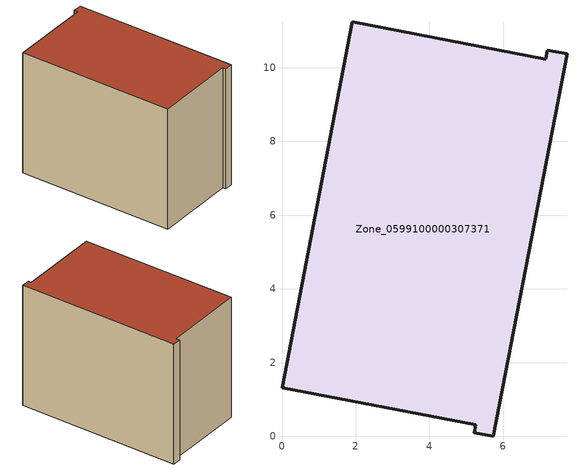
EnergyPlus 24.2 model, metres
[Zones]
Zone_0599100000307371
 floor ground (C_G): 5.25,0.31 0,1.32 1.91,11.24 7.16,10.23 7.2,10.47 7.73,10.37 5.73,0 5.21,0.1 z0
 wall outside (C_F): 0,1.32 5.25,0.31 5.21,0.1 5.73,0 7.73,10.37 7.2,10.47 7.16,10.23 1.91,11.24 0,1.32 z0:8.05
 roof outside (C_R): 5.25,0.31 5.21,0.1 5.73,0 7.73,10.37 7.2,10.47 7.16,10.23 1.91,11.24 0,1.32 z8.05
[BUILDING]
Pand.0599100000307371: North Axis=0; Terrain=City; Loads Convergence Tolerance Value=0.04; Temperature Convergence Tolerance Value=0.4; Solar Distribution=FullExterior; Maximum Number of Warmup Days=25; Minimum Number of Warmup Days=1
[Site:Location]
Rotterdam.The.Hague.AP_ZH_NLD Design_Conditions: Latitude=51.96; Longitude=4.45; Time Zone=1; Elevation=-4.5
[SITE:GROUNDTEMPERATURE:BUILDINGSURFACE]
18, 18, 18, 18, 18, 18, 18, 18, 18, 18, 18, 18
[MATERIAL] Thermal Absorptance=0.9; Solar Absorptance=0.7; Visible Absorptance=0.7
Name | Roughness | Thickness | Conductivity | Density | Specific Heat
G.TC.1992-2005 | MediumSmooth | 0.15 | 0.06 | 540 | 1210
F.TC.1992-2005 | Rough | 0.3 | 0.12 | 1920 | 840
R.TC.1992-2005 | MediumRough | 0.2 | 0.08 | 1500 | 1000
[CONSTRUCTION]
C_G: G.TC.1992-2005
C_F: F.TC.1992-2005
C_R: R.TC.1992-2005
[ZONE]
Zone_0599100000307371: Type=1; Multiplier=1; Ceiling Height=Autocalculate; Volume=Autocalculate; Floor Area=autocalculate; Part of Total Floor Area=Yes
[ZONEINFILTRATION:DESIGNFLOWRATE]
Infil_Zone_0599100000307371: Zone or ZoneList or Space or SpaceList=Zone_0599100000307371; Schedule=AlwaysOn; Design Flow Rate Calculation Method=Flow/Area; Flow Rate per Floor Area=0.0015; Constant Term Coefficient=1; Temperature Term Coefficient=0; Velocity Term Coefficient=0; Velocity Squared Term Coefficient=0
[HVACTEMPLATE:ZONE:IDEALLOADSAIRSYSTEM]
Zone_0599100000307371: Maximum Heating Supply Air Temperature=50; Minimum Cooling Supply Air Temperature=13; Maximum Heating Supply Air Humidity Ratio=0.0156; Minimum Cooling Supply Air Humidity Ratio=0.0077; Heating Limit=NoLimit; Cooling Limit=NoLimit; Dehumidification Control Type=ConstantSensibleHeatRatio; Cooling Sensible Heat Ratio=0.7; Dehumidification Setpoint=60; Humidification Control Type=None; Humidification Setpoint=30; Outdoor Air Method=None; Outdoor Air Flow Rate per Person=0.00944; Outdoor Air Flow Rate per Zone Floor Area=0; Outdoor Air Flow Rate per Zone=0; Demand Controlled Ventilation Type=None; Outdoor Air Economizer Type=NoEconomizer; Heat Recovery Type=None; Sensible Heat Recovery Effectiveness=0.7; Latent Heat Recovery Effectiveness=0.65
[ZONECONTROL:THERMOSTAT]
ThermostatControl_Zone_0599100000307371: Zone or ZoneList=Zone_0599100000307371; Control Type Schedule=DualSetpointControlType; Control 1=Thermostat_Zone_0599100000307371; Temperature Difference Between Cutout And Setpoint=0
[THERMOSTATSETPOINT:DUALSETPOINT]
Thermostat_Zone_0599100000307371: Heating Setpoint Temperature Schedule=HeatingSetpoint_Zone_0599100000307371; Cooling Setpoint Temperature Schedule=CoolingSetpoint_Zone_0599100000307371
[SCHEDULE:COMPACT]
HeatingSetpoint_Zone_0599100000307371: Through: 12/31, For: AllDays, Until: 24:00, 21
CoolingSetpoint_Zone_0599100000307371: Through: 12/31, For: AllDays, Until: 24:00, 24
DualSetpointControlType: Through: 12/31, For: AllDays, Until: 24:00, 4
AlwaysOn: Through: 12/31, For: AllDays, Until: 24:00, 1
